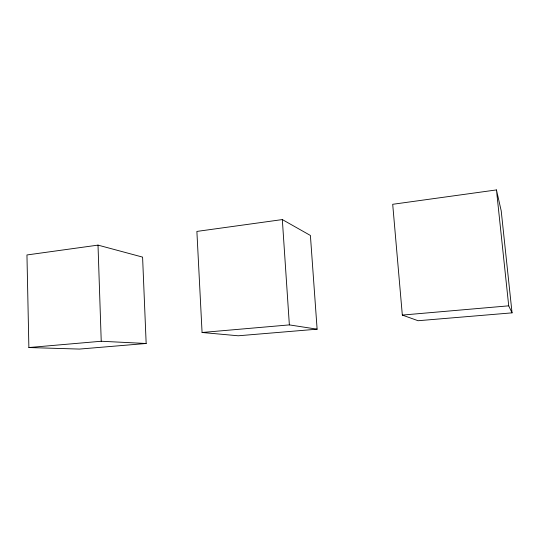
<?xml version="1.0" encoding="UTF-8"?>
<svg xmlns="http://www.w3.org/2000/svg" width="539" height="539" viewBox="0 0 539 539"><rect width="100%" height="100%" fill="white"/><g stroke="black" fill="none" stroke-linecap="round" stroke-linejoin="round"><path stroke-width="0.81" d="M98.01 245.117L26.95 254.96L28.877 347.54L79.469 349.077L146.163 343.491L142.586 257.11L98.01 245.117L101.231 341.254L146.163 343.491M282.328 219.582L196.883 231.42L202.071 332.489L238.238 335.784L317.114 329.181L310.403 235.462L282.328 219.582L289.362 324.896L317.114 329.181M496.453 189.923L392.702 204.294L402.33 315.079L418.089 320.725L512.05 312.856L501.209 210.843L496.453 189.923L508.715 305.829L512.05 312.856M28.877 347.54L101.231 341.254M202.071 332.489L289.362 324.896M402.33 315.079L508.715 305.829"/></g></svg>
